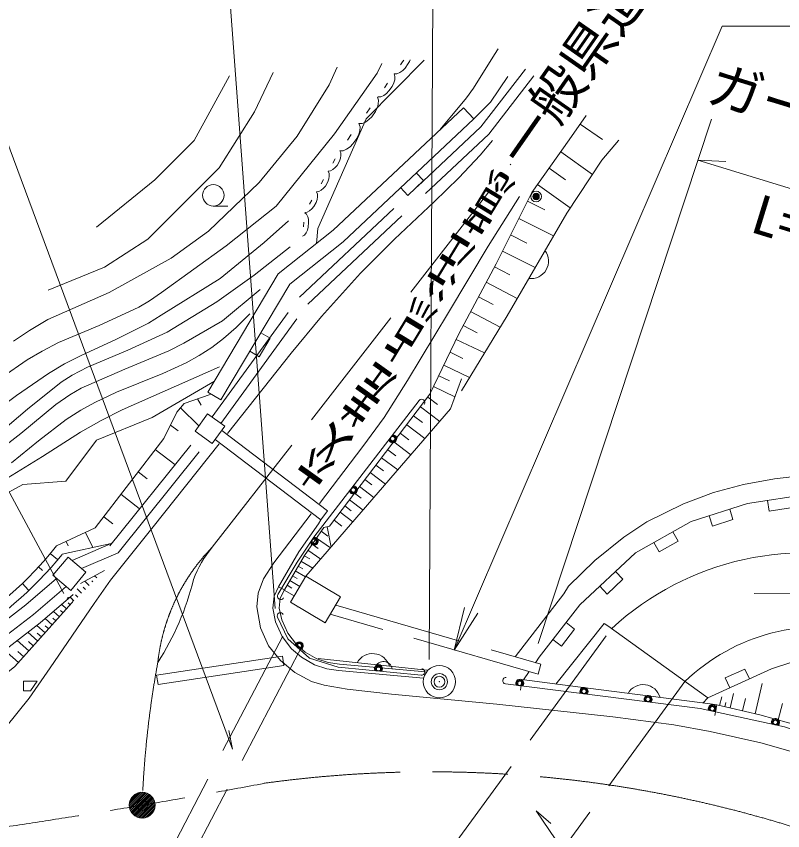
# Model space of a CAD drawing. Units: millimetres, scale not verified. Extents: x 40000 to 680000, y 20000 to 380000.
# Drawn here: x 289006 to 324570, y 281521 to 319334 of the extents above; entities that cross this region are included whole.
import ezdxf
from ezdxf.enums import TextEntityAlignment as Align

# ---------------------------------------------------------------- set-up
doc = ezdxf.new("R2010")
doc.units = ezdxf.units.MM
doc.header["$LTSCALE"] = 1000
doc.header["$PDMODE"] = 32
doc.header["$PDSIZE"] = 500
doc.linetypes.add('CHAIN', pattern=[18.5, 12, -1.5, 3.5, -1.5])
doc.linetypes.add('DASHED', pattern=[7.5, 6, -1.5])
for name, color, linetype, lineweight in [('M-BGD', 7, 'Continuous', 13), ('M-BGD-OTRS1', 7, 'DASHED', 13), ('M-BMK', 2, 'CHAIN', 13), ('M-BMK-HTXT', 7, 'Continuous', 13), ('M-BMK-SRVR', 3, 'Continuous', 13), ('M-STR-HTXT', 7, 'Continuous', 13), ('M-STR-STRC', 7, 'Continuous', 13)]:
    doc.layers.add(name, color=color, linetype=linetype, lineweight=lineweight)
doc.styles.add('@ＭＳ ゴシック', font='')
doc.styles.add('ＭＳ ゴシック', font='')
doc.styles.get('@ＭＳ ゴシック').set_extended_font_data('@MS Gothic')
doc.styles.get('ＭＳ ゴシック').set_extended_font_data('MS Gothic')

# ---------------------------------------------------------------- blocks, each defined once
blk = doc.blocks.new('仮想点')
at = {"color": 3, "linetype": 'Continuous', "lineweight": 13}
for radius in [1, 0.5]:
    blk.add_circle((0, 0), radius, dxfattribs=at)
at = {"color": 3}
blk.add_point((0, 0), dxfattribs=at)
blk = doc.blocks.new('ﾌﾟﾛｯﾄﾏｰｸ-C5')
at = {"color": 7, "linetype": 'Continuous', "lineweight": 13}
for p, q in [((-9.98, 0.67), (-0.67, 9.98)), ((-9.97, -0.74), (0.74, 9.97)), ((-9.8, -1.98), (1.98, 9.8)), ((-9.72, 2.34), (-2.34, 9.72)), ((-9.51, -3.1), (3.1, 9.51)), ((-9.11, -4.12), (4.12, 9.11)), ((-8.88, 4.6), (-4.6, 8.88)), ((-8.63, -5.05), (5.05, 8.63)), ((-8.07, -5.91), (5.91, 8.07)), ((-7.44, -6.69), (6.69, 7.44)), ((-6.73, -7.4), (7.4, 6.73)), ((-5.96, -8.03), (8.03, 5.96)), ((-5.11, -8.6), (8.6, 5.11)), ((-4.18, -9.09), (9.09, 4.18)), ((-3.16, -9.49), (9.49, 3.16)), ((-2.05, -9.79), (9.79, 2.05)), ((-0.82, -9.97), (9.97, 0.82)), ((0.58, -9.98), (9.98, -0.58)), ((2.23, -9.75), (9.75, -2.23)), ((4.42, -8.97), (8.97, -4.42))]:
    blk.add_line(p, q, dxfattribs=at)
blk.add_circle((0, 0), 10, dxfattribs=at)
at = {"color": 7}
blk.add_point((0, 0), dxfattribs=at)
blk = doc.blocks.new('open_arrow')
at = {"color": 0, "linetype": 'Continuous', "lineweight": -2}
blk.add_lwpolyline([(7.5, 1.25), (0, 0), (7.5, -1.25)], dxfattribs=at)

msp = doc.modelspace()

# ---------------------------------------------------------------- linework, layer by layer
at = {"layer": 'M-BGD'}
for p, q in [((311368, 317821), (311203, 317558)), ((307940, 317294), (305246, 314566)), ((306986, 317292), (306929, 317212)), ((307247, 317238), (307282, 317306)), ((305751, 316700), (305969, 317135)), ((306929, 317212), (306836, 317080)), ((306937, 316818), (307048, 316930)), ((307048, 316930), (307198, 317142)), ((307198, 317142), (307247, 317238)), ((303778, 313881), (305751, 316700)), ((306536, 316655), (306666, 316659)), ((306576, 316532), (306536, 316655)), ((306565, 316380), (306576, 316532)), ((306666, 316659), (306805, 316720)), ((306805, 316720), (306937, 316818)), ((306236, 316231), (306086, 316018)), ((306448, 316081), (306532, 316244)), ((306532, 316244), (306565, 316380)), ((306055, 315658), (306187, 315756)), ((306187, 315756), (306298, 315868)), ((306298, 315868), (306448, 316081)), ((305819, 315432), (305773, 315574)), ((305786, 315593), (305916, 315597)), ((305806, 315257), (305819, 315432)), ((305916, 315597), (306055, 315658)), ((305427, 315084), (305254, 314839)), ((305672, 314911), (305768, 315100)), ((305768, 315100), (305806, 315257)), ((310231, 314578), (309751, 315088)), ((305371, 314536), (305499, 314666)), ((305499, 314666), (305672, 314911)), ((315445, 314729), (314665, 313591)), ((305246, 314566), (303002, 309483)), ((304908, 314349), (305058, 314353)), ((304956, 314201), (304908, 314349)), ((305058, 314353), (305218, 314424)), ((305218, 314424), (305371, 314536)), ((316201, 313617), (315168, 314325)), ((301058, 310524), (303778, 313881)), ((304804, 313663), (304904, 313859)), ((304904, 313859), (304942, 314021)), ((304942, 314021), (304956, 314201)), ((304550, 313842), (304372, 313589)), ((304625, 313410), (304804, 313663)), ((314665, 313591), (312932, 311146)), ((304014, 313082), (304169, 313087)), ((304067, 312993), (304023, 313094)), ((304169, 313087), (304335, 313160)), ((304335, 313160), (304492, 313276)), ((304492, 313276), (304625, 313410)), ((303806, 312711), (303698, 312519)), ((303998, 312603), (304054, 312748)), ((304054, 312748), (304070, 312865)), ((304070, 312865), (304067, 312993)), ((314272, 313036), (315747, 311991)), ((303805, 312307), (303889, 312411)), ((303889, 312411), (303998, 312603)), ((303481, 312136), (303590, 312151)), ((303525, 312036), (303481, 312136)), ((303529, 311907), (303525, 312036)), ((303590, 312151), (303702, 312214)), ((303702, 312214), (303805, 312307)), ((307905, 311703), (307563, 312067)), ((313734, 312277), (314493, 311739)), ((303265, 311753), (303156, 311562)), ((303348, 311454), (303456, 311645)), ((303456, 311645), (303513, 311790)), ((303513, 311790), (303529, 311907)), ((307177, 311017), (307905, 311703)), ((303049, 311193), (303161, 311256)), ((303161, 311256), (303264, 311350)), ((303264, 311350), (303348, 311454)), ((306835, 311381), (307177, 311017)), ((313196, 311518), (314714, 310443)), ((302915, 310688), (302972, 310832)), ((302940, 311179), (303049, 311193)), ((302984, 311078), (302940, 311179)), ((302972, 310832), (302987, 310950)), ((302987, 310950), (302984, 311078)), ((298149, 310522), (298816, 310522)), ((298750, 308679), (301058, 310524)), ((302723, 310796), (302615, 310604)), ((302723, 310392), (302807, 310496)), ((302807, 310496), (302915, 310688)), ((312733, 310750), (313536, 310345)), ((302476, 310140), (302394, 310214)), ((302399, 310221), (302508, 310235)), ((302531, 310024), (302476, 310140)), ((302508, 310235), (302619, 310299)), ((302619, 310299), (302723, 310392)), ((300516, 308827), (301640, 309840)), ((302353, 309776), (302333, 309557)), ((302565, 309910), (302531, 310024)), ((302552, 309536), (302572, 309755)), ((302572, 309755), (302565, 309910)), ((312328, 309947), (313934, 309137)), ((302461, 309279), (302518, 309407)), ((302518, 309407), (302552, 309536)), ((303002, 309483), (302934, 308784)), ((302292, 309118), (302385, 309176)), ((302385, 309176), (302461, 309279)), ((311945, 309189), (312704, 308806)), ((295749, 306511), (298750, 308679)), ((298474, 307164), (300516, 308827)), ((300051, 307307), (301717, 308632)), ((311563, 308430), (313080, 307665)), ((311195, 307708), (311911, 307328)), ((295736, 305455), (298474, 307164)), ((298313, 306077), (300051, 307307)), ((310816, 306992), (312248, 306233)), ((295193, 306119), (295749, 306511)), ((298576, 305201), (300330, 306650)), ((310453, 306307), (311137, 305945)), ((294685, 305821), (295193, 306119)), ((296002, 304670), (298313, 306077)), ((292855, 304984), (294685, 305821)), ((310090, 305623), (311459, 304898)), ((289620, 304752), (290477, 305260)), ((295148, 305093), (295736, 305455)), ((296788, 304162), (298576, 305201)), ((299214, 304884), (299846, 305513)), ((290971, 304181), (292855, 304984)), ((293623, 304328), (295148, 305093)), ((298622, 304368), (299214, 304884)), ((309749, 304979), (310393, 304638)), ((288875, 304252), (289620, 304752)), ((294186, 303830), (296002, 304670)), ((300782, 304388), (300352, 304643)), ((290210, 303790), (290971, 304181)), ((292052, 303606), (293623, 304328)), ((296788, 304162), (296086, 303799)), ((298077, 303955), (298622, 304368)), ((300272, 303528), (300782, 304388)), ((309419, 304330), (310733, 303701)), ((289514, 303376), (290210, 303790)), ((292317, 303036), (294186, 303830)), ((296086, 303799), (294038, 302956)), ((297495, 303578), (298077, 303955)), ((299842, 303783), (300272, 303528)), ((309133, 303732), (309730, 303446)), ((288343, 302582), (289514, 303376)), ((291241, 303190), (292052, 303606)), ((296893, 303247), (297495, 303578)), ((290495, 302749), (291241, 303190)), ((291605, 302664), (292317, 303036)), ((294038, 302956), (292012, 302062)), ((298433, 303062), (293912, 301060)), ((295810, 302750), (296893, 303247)), ((308846, 303135), (310042, 302562)), ((289010, 301728), (290495, 302749)), ((291091, 302342), (291605, 302664)), ((294692, 302296), (295810, 302750)), ((308609, 302639), (309105, 302402)), ((289531, 301093), (291091, 302342)), ((293663, 301875), (294692, 302296)), ((298196, 302390), (295314, 300706)), ((308372, 302144), (309363, 301670)), ((309156, 301103), (309664, 302497)), ((291490, 301757), (290836, 301306)), ((292012, 302062), (291490, 301757)), ((292657, 301409), (293663, 301875)), ((296799, 301352), (297996, 301773)), ((298501, 301523), (297899, 301880)), ((308200, 301783), (303534, 295655)), ((287560, 300661), (289010, 301728)), ((291997, 301045), (292657, 301409)), ((297415, 301569), (297582, 301275)), ((308102, 301654), (308549, 301314)), ((288077, 299862), (289531, 301093)), ((290836, 301306), (289215, 299969)), ((291322, 300606), (291997, 301045)), ((293912, 301060), (292950, 300574)), ((296631, 301152), (297480, 300324)), ((302449, 293334), (309156, 301103)), ((307761, 301207), (308658, 300525)), ((295314, 300706), (292725, 299653)), ((307442, 300788), (307861, 300468)), ((290039, 299621), (291322, 300606)), ((292950, 300574), (291988, 300031)), ((296155, 300345), (296524, 300091)), ((307122, 300368), (307967, 299725)), ((289215, 299969), (287495, 298617)), ((291988, 300031), (290223, 298890)), ((303451, 296372), (298542, 300100)), ((306822, 299974), (307216, 299674)), ((288787, 298596), (290039, 299621)), ((292725, 299653), (291306, 297745)), ((303136, 295958), (298237, 299679)), ((306523, 299580), (307319, 298974)), ((295451, 299219), (296356, 298530)), ((306241, 299211), (306611, 298929)), ((290223, 298890), (288405, 297779)), ((305960, 298841), (306710, 298269)), ((305695, 298494), (306042, 298230)), ((294658, 298179), (295083, 297861)), ((305431, 298147), (306139, 297608)), ((289303, 297601), (287125, 296407)), ((291306, 297745), (289303, 297601)), ((305183, 297821), (305509, 297573)), ((304935, 297495), (305603, 296987)), ((293864, 297140), (294706, 296474)), ((304469, 296884), (305100, 296404)), ((304702, 297189), (305008, 296957)), ((323861, 296851), (323936, 296357)), ((304251, 296597), (304538, 296378)), ((323936, 296357), (324925, 296507)), ((293070, 296100), (293481, 295762)), ((303451, 296372), (303136, 295958)), ((304032, 296310), (304627, 295857)), ((321159, 296140), (321312, 295664)), ((322264, 295969), (322112, 296445)), ((303753, 295942), (304120, 295663)), ((321312, 295664), (322264, 295969)), ((292224, 295373), (292553, 294666)), ((303149, 295423), (303464, 295204)), ((303435, 295636), (303620, 294690)), ((319713, 294958), (319470, 295394)), ((291326, 294956), (291420, 294753)), ((302930, 295108), (303587, 294652)), ((318840, 294470), (319713, 294958)), ((291139, 294353), (293408, 294855)), ((293408, 294855), (291592, 294063)), ((302733, 294824), (303017, 294627)), ((318596, 294907), (318840, 294470)), ((290580, 294394), (290920, 294109)), ((293733, 294430), (292036, 293689)), ((302364, 294290), (302626, 294138)), ((302536, 294540), (303133, 294125)), ((302082, 293804), (302306, 293674)), ((302212, 294028), (302770, 293705)), ((290033, 293770), (290223, 293595)), ((291988, 292995), (293093, 293609)), ((301953, 293580), (302431, 293303)), ((317150, 293194), (316809, 293559)), ((292387, 292902), (292184, 293104)), ((292564, 293079), (292513, 293129)), ((292740, 293255), (292639, 293357)), ((301697, 293138), (302169, 292865)), ((301825, 293359), (302046, 293231)), ((316420, 292511), (317150, 293194)), ((289274, 293008), (289580, 292690)), ((292034, 292548), (291826, 292755)), ((292210, 292725), (292109, 292826)), ((301447, 292705), (301178, 292838)), ((301442, 292696), (301908, 292427)), ((301569, 292917), (301790, 292789)), ((316078, 292876), (316420, 292511)), ((291680, 292194), (291508, 292366)), ((291857, 292371), (291753, 292474)), ((323245, 292542), (328245, 292555)), ((291342, 291826), (291115, 292029)), ((291509, 292012), (291418, 292094)), ((291009, 291453), (290732, 291701)), ((291175, 291640), (291062, 291741)), ((290675, 291081), (290350, 291372)), ((290842, 291267), (290704, 291391)), ((314913, 290882), (314517, 291188)), ((290342, 290708), (289959, 291051)), ((290509, 290894), (290346, 291040)), ((316285, 291148), (314042, 288332)), ((314302, 290091), (314913, 290882)), ((289999, 290325), (289543, 290732)), ((290171, 290516), (289979, 290688)), ((289592, 289869), (289050, 290353)), ((289795, 290097), (289568, 290300)), ((313906, 290396), (314302, 290091)), ((289107, 289328), (288464, 289903)), ((289349, 289598), (289079, 289840)), ((308059, 288981), (303020, 289514)), ((313095, 289321), (313273, 289576)), ((312537, 288523), (312810, 288914)), ((313348, 289248), (313219, 288796)), ((322817, 289027), (321906, 288615)), ((323023, 288572), (322817, 289027)), ((312464, 288539), (312399, 288044)), ((321906, 288615), (322112, 288160)), ((323288, 286951), (323615, 288351)), ((322132, 287221), (322289, 287892)), ((320861, 287450), (321091, 287697)), ((321645, 287335), (321739, 287737)), ((321889, 287278), (321935, 287479)), ((322710, 287086), (322845, 287664)), ((324353, 286662), (324567, 287421)), ((321516, 287365), (321427, 286872))]:
    msp.add_line(p, q, dxfattribs=at)
for points in [[(311203, 317558), (310229, 315998), (309905, 315540), (308680, 314080)], [(303897, 316967), (303529, 316148), (302034, 313766), (300282, 311617), (297928, 309357), (296189, 308105), (293322, 306514), (290477, 305260)], [(290492, 306624), (293102, 307689), (295104, 308987), (298417, 312303), (300060, 314895), (300930, 316727)], [(298895, 316562), (297259, 313571), (295439, 311742), (292730, 309548)], [(310231, 314578), (311015, 315348), (311819, 316537)], [(297899, 301880), (301155, 307372), (303708, 309399), (309751, 315088)], [(298501, 301523), (301692, 306904), (304167, 308869), (310231, 314578)], [(298802, 299966), (301761, 303691), (303167, 305397), (304984, 307405), (306551, 308980), (308401, 310717), (309549, 311835), (310527, 312888), (311106, 313565)], [(309667, 301944), (311780, 305427), (314547, 310192), (316185, 312647), (316949, 313568), (316960, 313581)], [(312355, 310964), (310903, 308663), (309056, 305584), (307156, 302421), (306073, 300701), (305094, 299358), (303075, 296713)], [(312932, 311146), (311267, 307843), (309541, 304585), (308200, 301783)], [(301149, 292481), (302033, 293984), (302819, 295150), (307697, 301496)], [(290877, 294748), (292673, 295581), (295848, 299738), (296462, 300952), (296799, 301352)], [(312149, 289593), (314412, 292524), (314631, 292873), (315848, 294064), (317204, 295153), (318269, 295865), (319974, 296702), (321364, 297218), (322744, 297589), (324187, 297852), (325658, 298035)], [(313273, 289576), (315151, 292009), (317737, 294426), (320329, 295874), (322942, 296711), (325769, 297142)], [(302696, 296226), (300963, 293964), (300472, 293221), (300228, 292551), (300164, 291919), (300332, 290937), (300715, 290107), (301261, 289426), (301935, 288861), (302706, 288454), (303293, 288275), (304363, 288093), (306417, 287859), (311310, 287399), (316687, 286802), (319526, 286437), (321205, 286133), (323561, 285597), (325242, 285128), (326770, 284603)], [(303136, 295958), (303023, 295767), (302119, 294466), (301178, 292838), (300966, 292410), (300903, 291847), (301035, 291217), (301350, 290540), (301782, 289965), (302234, 289572), (302837, 289230), (303411, 289038), (303964, 288962), (307901, 288601)], [(303534, 295655), (303275, 295605), (302373, 294305), (301447, 292705)], [(290873, 293232), (289446, 292006), (287859, 290787), (286001, 289626), (284341, 288792), (282476, 288089), (280582, 287514)], [(291315, 292860), (289805, 291564), (288184, 290318), (286280, 289128), (284570, 288269), (282660, 287549), (280668, 286944)], [(307999, 288894), (303998, 289260), (303480, 289332), (302959, 289505), (302408, 289818), (302003, 290170), (301608, 290695), (301321, 291312), (301207, 291861), (301258, 292325), (301447, 292705)], [(291641, 292481), (290121, 291176), (288470, 289907), (286526, 288692), (284771, 287810), (282821, 287076), (280786, 286457), (279647, 286309), (273327, 285118), (269703, 283013)], [(291590, 292104), (288940, 289140), (285919, 286716), (282285, 285099), (278450, 284075), (274530, 283438), (269752, 282780)], [(307794, 288745), (303935, 289114), (302617, 289530), (301611, 290424), (301127, 291429)], [(321091, 287697), (320207, 288321), (316463, 291033), (316285, 291148)], [(328314, 289446), (328308, 289447), (325795, 289602), (324044, 289034), (321091, 287697)], [(321516, 287365), (321208, 287405), (315065, 288198), (312464, 288539)], [(327066, 285530), (324657, 286342), (320747, 287198), (311707, 288337)], [(327151, 285797), (325509, 286337), (323505, 286901), (321516, 287365)]]:
    msp.add_lwpolyline(points, dxfattribs=at)
for points in [[(297300, 300077), (297884, 300881), (298686, 300298), (298102, 299494)], [(292239, 293518), (291531, 292678), (290699, 293379), (291407, 294219)], [(303341, 291172), (301732, 292132), (302449, 293334), (304058, 292373)]]:
    msp.add_lwpolyline(points, close=True, dxfattribs=at)
for centre, radius in [((298149, 311022), 500), ((313126, 310966), 150), ((313126, 310966), 120), ((313126, 310966), 90), ((313126, 310966), 60), ((313126, 310966), 30), ((313126, 310966), 20), ((306473, 299719), 112), ((306473, 299719), 100), ((304645, 297341), 112), ((304645, 297341), 100), ((302829, 294962), 112), ((302829, 294962), 100), ((302138, 290106), 100), ((305814, 289048), 100), ((312372, 288366), 100), ((315348, 287991), 100), ((318325, 287616), 100), ((321303, 287191), 100), ((324234, 286550), 100)]:
    msp.add_circle(centre, radius, dxfattribs=at)
for centre, radius, start, end in [((312893, 307966), 812, 262.4808, 37.241), ((307816, 301404), 150, 322.4537, 142.4537), ((306473, 299719), 188, 195.5838, 89.3236), ((306473, 299719), 150, 183.8633, 101.0441), ((304645, 297341), 188, 195.5838, 89.3236), ((304645, 297341), 150, 183.8633, 101.0441), ((302829, 294962), 188, 199.1371, 92.8769), ((302829, 294962), 150, 187.4166, 104.5974), ((276800, 305966), 18000, 281.5736, 321.4478), ((302184, 291299), 5304, 140.3424, 159.2477), ((276827, 306074), 18500, 281.2727, 320.6838), ((325619, 281187), 13238, 72.0673, 132.7396), ((285131, 296100), 12441, 327.0776, 346.419), ((291479, 292204), 150, 318.1886, 138.1886), ((301278, 292404), 150, 149.54, 329.54), ((301262, 291494), 150, 25.719, 205.719), ((326363, 281878), 9120, 75.088, 133.9389), ((326363, 281878), 9120, 75.088, 133.9389), ((302138, 290106), 188, 281.5047, 175.2445), ((302138, 290106), 150, 269.7842, 186.965), ((302138, 290106), 112, 228.3746, 228.3745), ((305539, 288933), 812, 16.5812, 151.3415), ((306045, 288955), 417, 11.0343, 158.5138), ((305814, 289048), 188, 317.6655, 211.4053), ((305814, 289048), 150, 305.945, 223.1258), ((305814, 289048), 112, 264.5354, 264.5353), ((307808, 288895), 150, 264.5354, 84.5354), ((311726, 288486), 150, 82.8185, 262.8185), ((312372, 288366), 188, 315.9486, 209.6884), ((312372, 288366), 150, 304.2281, 221.4089), ((312372, 288366), 112, 262.8185, 262.8184), ((315348, 287991), 188, 315.9486, 209.6884), ((315348, 287991), 150, 304.2281, 221.4089), ((318096, 287492), 812, 15.2605, 150.0208), ((315348, 287991), 112, 262.8185, 262.8184), ((318325, 287616), 188, 315.9486, 209.6884), ((318325, 287616), 150, 304.2281, 221.4089), ((318325, 287616), 112, 262.8185, 262.8184), ((321303, 287191), 188, 310.7877, 204.5275), ((321303, 287191), 150, 299.0672, 216.248), ((321303, 287191), 112, 257.65763, 257.65756), ((324234, 286550), 188, 310.7877, 204.5275), ((324234, 286550), 150, 299.0672, 216.248), ((324234, 286550), 112, 257.65763, 257.65756)]:
    msp.add_arc(centre, radius, start, end, dxfattribs=at)
msp.add_point((313126, 310966), dxfattribs=at)
at = {"layer": 'M-BGD-OTRS1'}
for p, q in [((310567, 314201), (312628, 316871)), ((310939, 313864), (313024, 316565)), ((302150, 306300), (310567, 314201)), ((302527, 305968), (310939, 313864)), ((298100, 294684), (311947, 312475)), ((298094, 300730), (302150, 306300)), ((298498, 300435), (302527, 305968)), ((293343, 294743), (297519, 299948)), ((293733, 294430), (297909, 299635)), ((303827, 291986), (313348, 289248)), ((295119, 278592), (302071, 291889)), ((313219, 288796), (303578, 291568)), ((296010, 278137), (302945, 291402)), ((308426, 279661), (316635, 290909)), ((320035, 288445), (311808, 277171))]:
    msp.add_line(p, q, dxfattribs=at)
for centre, radius, start, end in [((304591, 288347), 9072, 135.6837, 173.7244), ((340257, 281092), 45438, 169.5441, 177.9634)]:
    msp.add_arc(centre, radius, start, end, dxfattribs=at)
at = {"layer": 'M-BMK'}
for centre, radius, start, end in [((308241, 227757), 56499, 72.6846, 97.8743), ((239833, 607100), 329025, 273.79304, 280.6228)]:
    msp.add_arc(centre, radius, start, end, dxfattribs=at)
at = {"layer": 'M-STR-HTXT'}
for p, q in [((308159, 289475), (308353, 322234)), ((299042, 285303), (285471, 321863)), ((301012, 291834), (298803, 321785)), ((313227, 290213), (321259, 314555)), ((320632, 312655), (321929, 312593)), ((320632, 312655), (333371, 308742)), ((291218, 292537), (282504, 308650)), ((299042, 285303), (298869, 286169)), ((313125, 282448), (330289, 257405)), ((313125, 282448), (313810, 281849))]:
    msp.add_line(p, q, dxfattribs=at)
msp.add_lwpolyline([(309329, 289909), (321759, 318877), (340811, 318877)], dxfattribs=at)
at = {"layer": 'M-STR-STRC'}
for p, q in [((295516, 288747), (301360, 289631)), ((301427, 289186), (301360, 289631)), ((295584, 288302), (301427, 289186)), ((295584, 288302), (295516, 288747)), ((289973, 288469), (289658, 288015)), ((289658, 288015), (289342, 288011))]:
    msp.add_line(p, q, dxfattribs=at)
for points in [[(268827, 281904), (283059, 283605), (284329, 283801), (285560, 284190), (286653, 284727), (287630, 285425), (288520, 286322), (289599, 287668), (290581, 289083), (292616, 292075), (293382, 293146), (295362, 295629), (298416, 299478)], [(289973, 288469), (289336, 288461), (289342, 288011)]]:
    msp.add_lwpolyline(points, dxfattribs=at)

# ---------------------------------------------------------------- block references
at = {"layer": 'M-BGD', "xscale": 60, "yscale": 60}
msp.add_blockref('ﾌﾟﾛｯﾄﾏｰｸ-C5', (294848, 282707), dxfattribs=at)
at = {"layer": 'M-BMK-SRVR', "xscale": 750, "yscale": 750}
msp.add_blockref('仮想点', (308640, 288439), dxfattribs=at)
at = {"layer": 'M-STR-HTXT', "xscale": 267, "yscale": 267, "rotation": 66.8}
msp.add_blockref('open_arrow', (309329, 289909), dxfattribs=at)

# ---------------------------------------------------------------- texts
at = {"layer": 'M-BGD', "style": '@ＭＳ ゴシック', "width": 2.5}
for s, rotation, p in [('点注意', 58.655, (312501, 311719)), ('交差', 54.563, (306975, 302668))]:
    msp.add_text(s, height=1026, rotation=rotation, dxfattribs=at).set_placement(p, align=Align.BOTTOM_RIGHT)
at = {"layer": 'M-BMK-HTXT', "style": 'ＭＳ ゴシック'}
msp.add_text('一般県道串戸田線(旧道)', height=1833, rotation=55.09, dxfattribs=at).set_placement((313159, 311844), align=Align.BOTTOM_LEFT)
at = {"layer": 'M-STR-HTXT', "style": 'ＭＳ ゴシック'}
for s, p in [('ガードレール', (320795, 314886)), ('L=25.0', (322820, 308824))]:
    msp.add_text(s, height=1833, rotation=342.922, dxfattribs=at).set_placement(p, align=Align.BOTTOM_LEFT)

doc.saveas('drawing.dxf')
